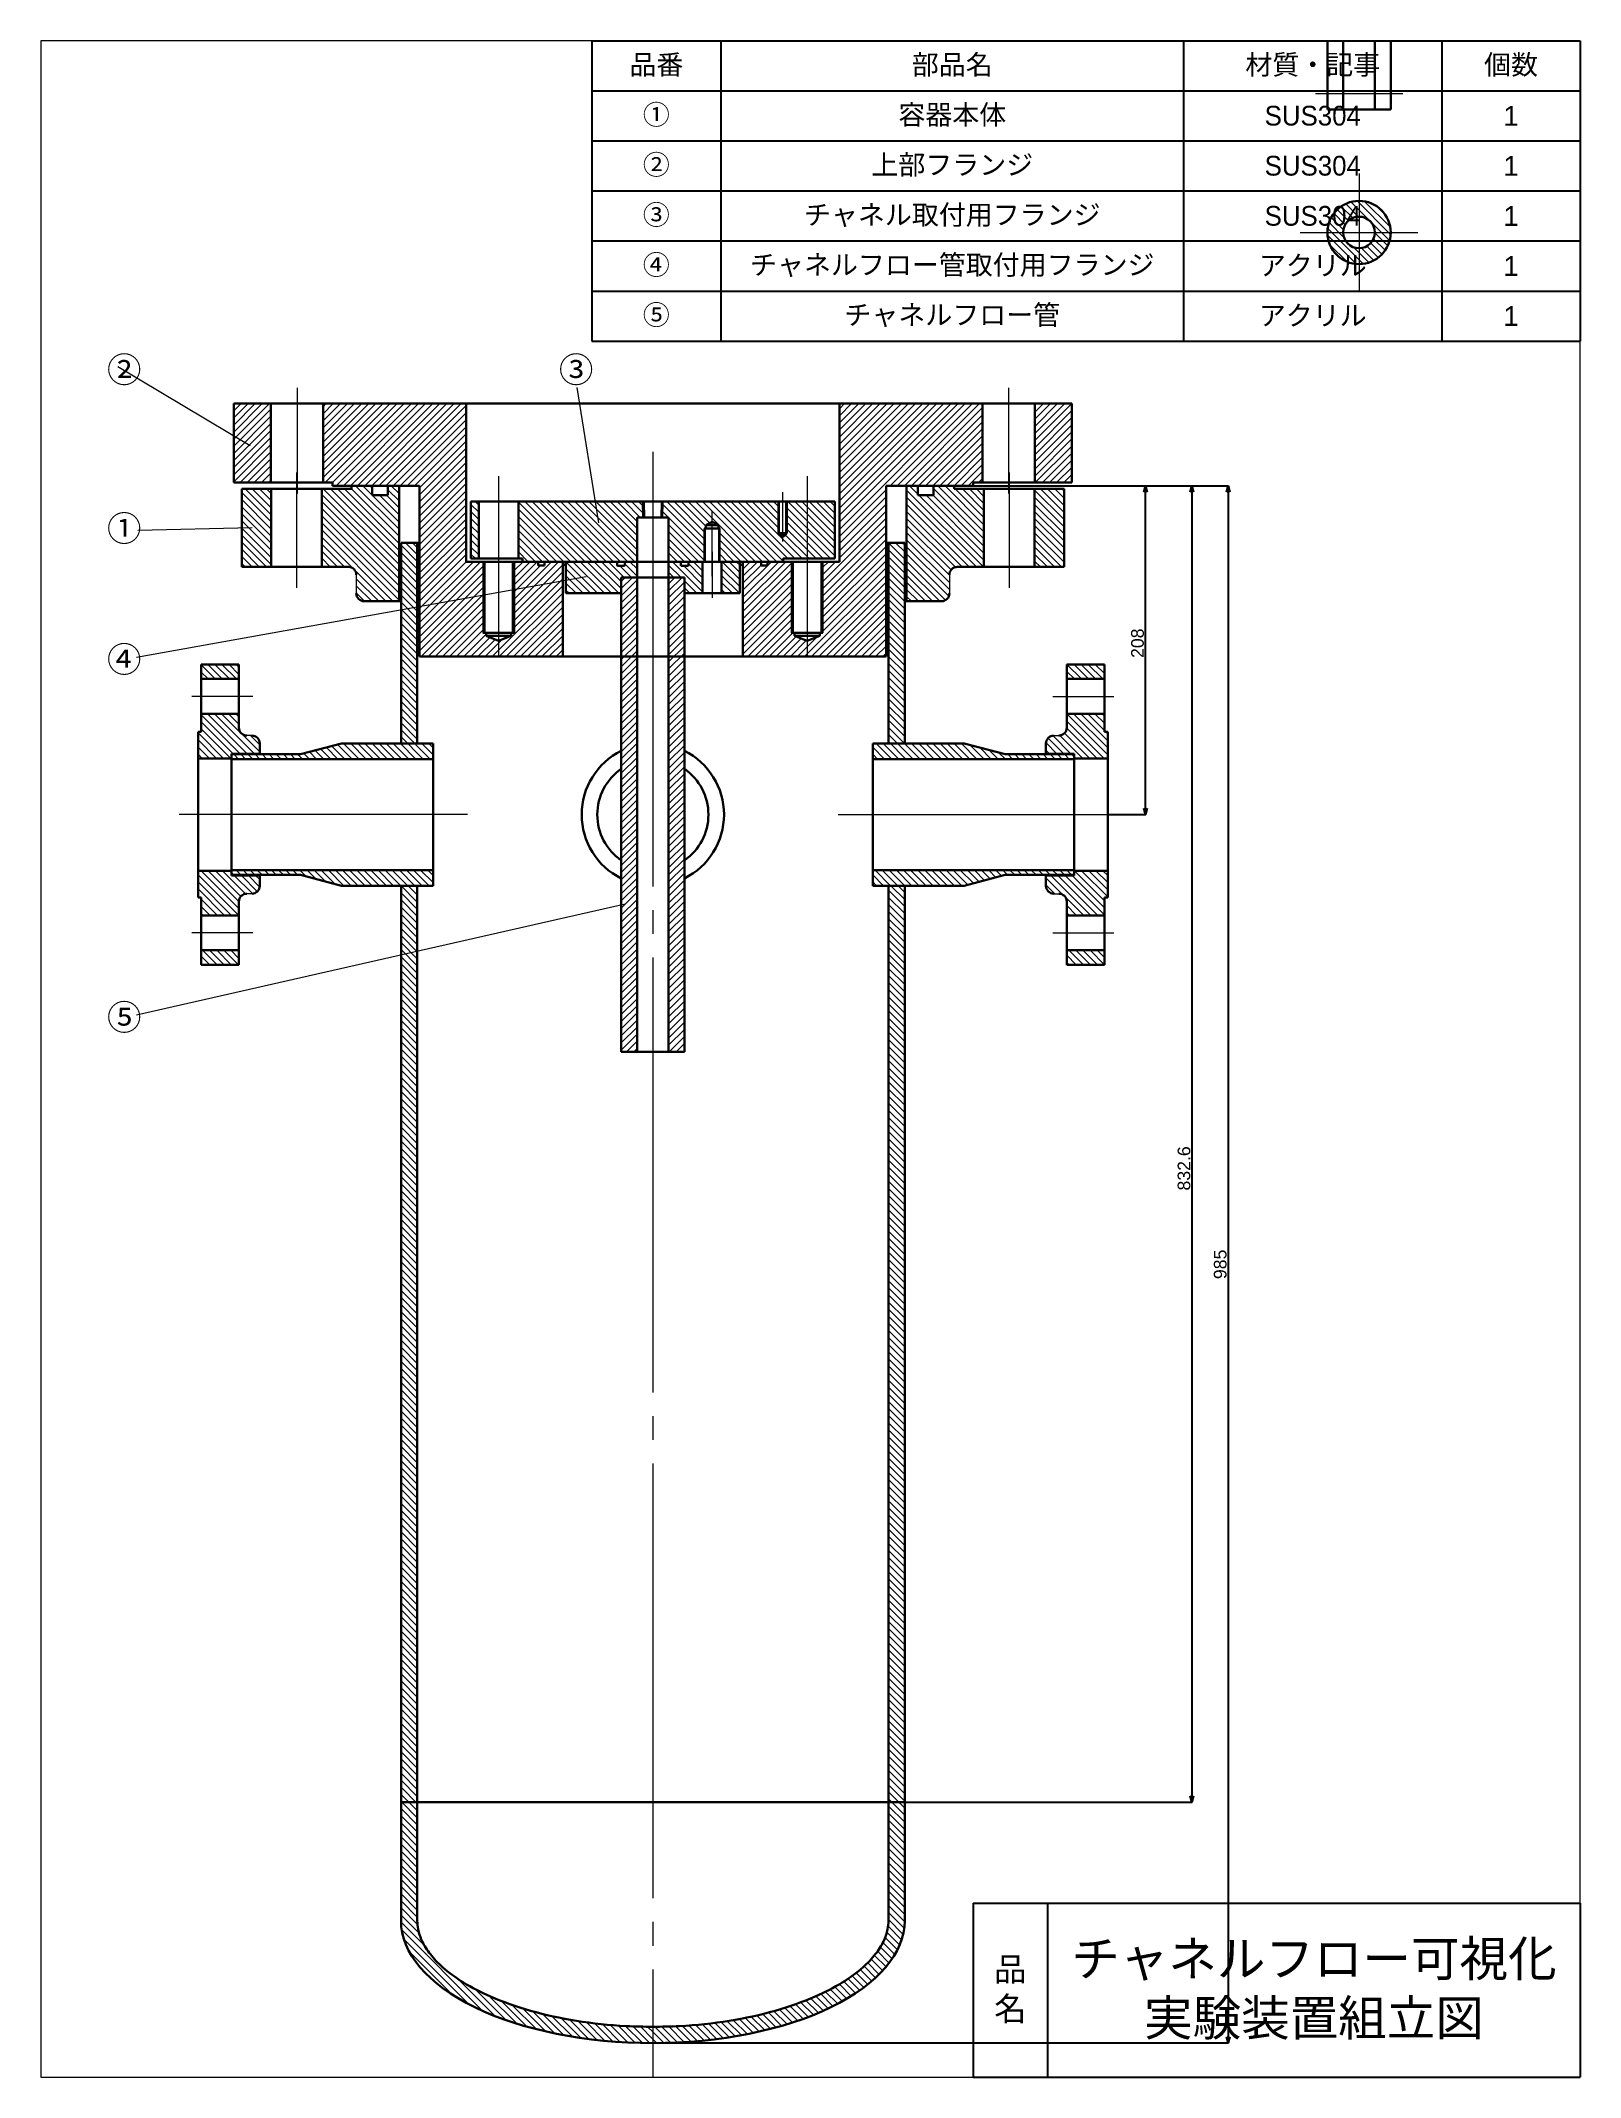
# Paper-space layout '배치1' of a CAD drawing. Header units: millimetres. Extents: x 0 to 195, y 3 to 261.
# The model-space entities are those that its viewports show. They can reach past a viewport. Long polylines and large blocks are cut down to what shows.
import ezdxf

# ---------------------------------------------------------------- set-up
doc = ezdxf.new("R2010")
doc.units = ezdxf.units.MM
doc.linetypes.add('JIS_08_11', pattern=[12.8, 11, -0.6, 0.6, -0.6])
for name, color, linetype, lineweight in [('ACR Hatch', 7, 'Continuous', 13), ('ACR_BODY OUTER', 7, 'Continuous', 30), ('ACR_CENTER', 7, 'JIS_08_11', 13), ('CHAN BODY OUTER', 7, 'Continuous', 30), ('CHAN Center', 7, 'JIS_08_11', 13), ('CHAN Hatch', 7, 'Continuous', 13), ('JPI300-300 BODY OUTER', 7, 'Continuous', 30), ('JPI300-300 Center', 7, 'JIS_08_11', 13), ('JPI300-65 BODY OUTER', 7, 'Continuous', 30), ('JPI300-65 Center', 7, 'JIS_08_11', 13), ('MainC BODY OUTER', 7, 'Continuous', 30), ('MainC Center', 7, 'JIS_08_11', 13), ('MainC Dim', 7, 'Continuous', 13), ('MainC Hatch', 7, 'Continuous', 13), ('micel', 7, 'Continuous', 60), ('SUS Hatch', 7, 'Continuous', 13), ('SUS_BODY inner', 7, 'Continuous', 13), ('SUS_BODY OUTER', 7, 'Continuous', 30), ('SUS_CENTER', 7, 'JIS_08_11', 13), ('SUS_Dim', 7, 'Continuous', 13), ('UPFlange BODY inner', 7, 'Continuous', 13), ('UPFlange BODY OUTER', 7, 'Continuous', 30), ('UPFlange Center', 7, 'JIS_08_11', 13), ('UPFlange Hatch', 7, 'Continuous', 13)]:
    doc.layers.add(name, color=color, linetype=linetype, lineweight=lineweight)
doc.styles.add('JIS Mechanical', font='arial.ttf', dxfattribs={"height": 8})
doc.styles.get("Standard").update_dxf_attribs({"font": 'arial.ttf'})
doc.dimstyles.new('JIS Mechanical', dxfattribs={"dimtxt": 8, "dimasz": 4, "dimexe": 0.18, "dimexo": 0, "dimgap": 1, "dimtad": 1, "dimdec": 4, "dimdsep": 46, "dimtxsty": 'Standard', "dimblk": 'OPEN30', "dimcen": 0.09, "dimadec": 0, "dimazin": 2, "dimtfac": 1, "dimtdec": 4, "dimtmove": 0, "dimatfit": 3, "dimfxl": 1, "dimtolj": 1, "dimtzin": 0, "dimarcsym": 0})
pattern_1 = [(135, (520.1675, 36.8127), (-2.245064, -2.245064), [])]

# ---------------------------------------------------------------- blocks, each defined once
blk = doc.blocks.new('*T53')
at = {"layer": 'SUS_Dim', "color": 0, "linetype": 'ByBlock', "lineweight": -2, "transparency": 16777216}
for p, q in [((0, 0), (125.02, 0)), ((0, 0), (0, -38)), ((16.34, 0), (16.34, -38)), ((74.85, 0), (74.85, -38)), ((107.53, 0), (107.53, -38)), ((125.02, 0), (125.02, -38)), ((0, -6.33), (125.02, -6.33)), ((0, -12.67), (125.02, -12.67)), ((0, -19), (125.02, -19)), ((0, -25.33), (125.02, -25.33)), ((0, -31.67), (125.02, -31.67)), ((0, -38), (125.02, -38))]:
    blk.add_line(p, q, dxfattribs=at)
at = {"layer": 'SUS_Dim', "color": 0, "transparency": 16777216, "char_height": 2.5, "attachment_point": 5}
for s, insert, width in [('{\\fMS PGothic|b0|i0|c128|p50;品番}', (8.17, -3.17), 13.3401), ('{\\fMS PGothic|b0|i0|c128|p50;部品名}', (45.6, -3.17), 55.5121), ('{\\fMS PGothic|b0|i0|c128|p50;材質・記事}', (91.19, -3.17), 29.6759), ('{\\fMS PGothic|b0|i0|c128|p50;個数}', (116.27, -3.17), 14.493), ('{\\fGulim|b0|i0|c129|p50;①}', (8.17, -9.5), 13.3401), ('{\\fMS PGothic|b0|i0|c128|p50;容器本体}', (45.6, -9.5), 55.5121), ('{\\fMS PGothic|b0|i0|c128|p50;SUS304}', (91.19, -9.5), 29.6759), ('1', (116.27, -9.5), 14.493), ('{\\fGulim|b0|i0|c129|p50;②}', (8.17, -15.83), 13.3401), ('{\\fMS PGothic|b0|i0|c128|p34;上部フランジ}', (45.6, -15.83), 55.5121), ('{\\fMS PGothic|b0|i0|c128|p50;SUS304}', (91.19, -15.83), 29.6759), ('1', (116.27, -15.83), 14.493), ('{\\fGulim|b0|i0|c129|p50;③}', (8.17, -22.17), 13.3401), ('{\\fMS PGothic|b0|i0|c128|p34;チャネル取付用フランジ}', (45.6, -22.17), 55.5121), ('{\\fMS PGothic|b0|i0|c128|p50;SUS304}', (91.19, -22.17), 29.6759), ('1', (116.27, -22.17), 14.493), ('{\\fGulim|b0|i0|c129|p50;④}', (8.17, -28.5), 13.3401), ('{\\fMS PGothic|b0|i0|c128|p34;チャネルフロー管取付用フランジ}', (45.6, -28.5), 55.5121), ('{\\fMS PGothic|b0|i0|c128|p34;アクリル}', (91.19, -28.5), 29.6759), ('1', (116.27, -28.5), 14.493), ('{\\fGulim|b0|i0|c129|p50;⑤}', (8.17, -34.83), 13.3401), ('{\\fMS PGothic|b0|i0|c128|p34;チャネルフロー管}', (45.6, -34.83), 55.5121), ('{\\fMS PGothic|b0|i0|c128|p34;アクリル}', (91.19, -34.83), 29.6759), ('1', (116.27, -34.83), 14.493)]:
    blk.add_mtext(s, dxfattribs=dict(at, insert=insert, width=width))
blk = doc.blocks.new('*T57')
at = {"layer": 'SUS_Dim', "color": 0, "linetype": 'ByBlock', "lineweight": -2, "transparency": 16777216}
for p, q in [((0, 0), (76.8, 0)), ((0, 0), (0, -22.01)), ((9.42, 0), (9.42, -22.01)), ((76.8, 0), (76.8, -22.01)), ((0, -22.01), (76.8, -22.01))]:
    blk.add_line(p, q, dxfattribs=at)
at = {"layer": 'SUS_Dim', "color": 0, "transparency": 16777216, "attachment_point": 5}
for s, insert, char_height, width in [('{\\fMS PGothic|b0|i0|c128|p50;チャネルフロー可視化実験装置組立図}', (43.11, -11), 4.5, 64.3759), ('{\\fMS PGothic|b0|i0|c128|p50;品名}', (4.71, -11), 3, 6.4197)]:
    blk.add_mtext(s, dxfattribs=dict(at, insert=insert, char_height=char_height, width=width))
blk = doc.blocks.new('_Open30')
at = {"color": 0, "linetype": 'ByBlock', "lineweight": -2}
for p, q in [((-1, 0.27), (0, 0)), ((0, 0), (-1, -0.27)), ((0, 0), (-1, 0))]:
    blk.add_line(p, q, dxfattribs=at)
blk = doc.blocks.new('*D132')
at = {"layer": 'Defpoints', "color": 0, "transparency": 16777216}
for p in [(558.3, 897.8), (679.4, 897.8), (655.4, 689.8)]:
    blk.add_point(p, dxfattribs=at)
at = {"layer": 'MainC Dim', "color": 0, "lineweight": -2, "transparency": 16777216}
for p, q in [((558.3, 897.8), (679.6, 897.8)), ((679.4, 693.8), (679.4, 893.8)), ((655.4, 689.8), (679.6, 689.8))]:
    blk.add_line(p, q, dxfattribs=at)
at = {"layer": 'MainC Dim', "color": 0, "lineweight": -2, "transparency": 16777216, "xscale": 4, "yscale": 4, "zscale": 4}
for p, rotation in [((679.4, 897.8), 90), ((679.4, 689.8), 270)]:
    blk.add_blockref('_Open30', p, dxfattribs=dict(at, rotation=rotation))
at = {"layer": 'MainC Dim', "color": 0, "transparency": 16777216, "insert": (674.3, 798.2), "char_height": 8, "attachment_point": 5, "rotation": 90}
blk.add_mtext('\\A1;208', dxfattribs=at)
blk = doc.blocks.new('*D138')
at = {"layer": 'Defpoints', "color": 0, "transparency": 16777216}
for p in [(570.3, 897.8), (527, 65.2), (708.7, 65.2)]:
    blk.add_point(p, dxfattribs=at)
at = {"layer": 'MainC Dim', "color": 0, "lineweight": -2, "transparency": 16777216}
for p, q in [((570.3, 897.8), (708.9, 897.8)), ((708.7, 893.8), (708.7, 69.2)), ((527, 65.2), (708.9, 65.2))]:
    blk.add_line(p, q, dxfattribs=at)
at = {"layer": 'MainC Dim', "color": 0, "lineweight": -2, "transparency": 16777216, "xscale": 4, "yscale": 4, "zscale": 4}
for p, rotation in [((708.7, 897.8), 90), ((708.7, 65.2), 270)]:
    blk.add_blockref('_Open30', p, dxfattribs=dict(at, rotation=rotation))
at = {"layer": 'MainC Dim', "color": 0, "transparency": 16777216, "insert": (703.7, 466), "char_height": 8, "attachment_point": 5, "rotation": 90}
blk.add_mtext('\\A1;832.6', dxfattribs=at)
blk = doc.blocks.new('*D139')
at = {"layer": 'Defpoints', "color": 0, "transparency": 16777216}
for p in [(570.3, 897.8), (367.8, -87.2), (731.6, -87.2)]:
    blk.add_point(p, dxfattribs=at)
at = {"layer": 'MainC Dim', "color": 0, "lineweight": -2, "transparency": 16777216}
for p, q in [((570.3, 897.8), (731.8, 897.8)), ((731.6, 893.8), (731.6, -83.2)), ((367.8, -87.2), (731.8, -87.2))]:
    blk.add_line(p, q, dxfattribs=at)
at = {"layer": 'MainC Dim', "color": 0, "lineweight": -2, "transparency": 16777216, "xscale": 4, "yscale": 4, "zscale": 4}
for p, rotation in [((731.6, 897.8), 90), ((731.6, -87.2), 270)]:
    blk.add_blockref('_Open30', p, dxfattribs=dict(at, rotation=rotation))
at = {"layer": 'MainC Dim', "color": 0, "transparency": 16777216, "insert": (726.6, 405.3), "char_height": 8, "attachment_point": 5, "rotation": 90}
blk.add_mtext('\\A1;985', dxfattribs=at)

msp = doc.modelspace()

# ---------------------------------------------------------------- hatches: boundary and pattern name
at = {"layer": 'ACR Hatch'}
h = msp.add_hatch(dxfattribs=at)
h.set_pattern_fill('ANSI31', color=256, angle=-90)
h.set_pattern_definition([(315, (629.5388, 1103.2457), (2.245064, 2.245064), [])])
h.paths.add_polyline_path([(422.79242, 829.76842), (422.79242, 849.76842), (411.29242, 849.76842), (411.29242, 829.76842)])
h.paths.add_polyline_path([(399.29242, 829.76842), (399.29242, 849.76842), (396.81601, 849.76842, -0.4583330435), (387.99387, 839.53087, -0.0056463557), (387.79242, 839.53314), (387.79242, 829.76842)])
h.paths.add_polyline_path([(396.81601, 849.76842), (390.43342, 849.76842), (390.29242, 849.62742), (390.29242, 847.56842, -0.4142135624), (389.79242, 847.06842), (386.09242, 847.06842, -0.4142135624), (385.59242, 847.56842), (385.59242, 849.62742), (385.45142, 849.76842), (379.17173, 849.76842, 0.3900927071), (385.949, 839.76842), (387.79242, 839.76842), (387.79242, 839.53314, 0.0056463557), (387.99387, 839.53087, 0.4583330435)])
h.paths.add_polyline_path([(385.949, 839.76842, -0.3900927071), (379.17173, 849.76842), (377.79242, 849.76842), (377.79242, 839.76842)])
h.paths.add_polyline_path([(347.79242, 829.76842), (347.79242, 839.76842), (357.79242, 839.76842), (357.79242, 849.76842), (350.13342, 849.76842), (349.99242, 849.62742), (349.99242, 847.56842, -0.4142135624), (349.49242, 847.06842), (345.79242, 847.06842, -0.4142135624), (345.29242, 847.56842), (345.29242, 849.62742), (345.15142, 849.76842), (312.79242, 849.76842), (312.79242, 829.76842)])
at = {"layer": 'CHAN Hatch'}
h = msp.add_hatch(dxfattribs=at)
h.set_pattern_fill('ANSI31', color=256)
h.paths.add_polyline_path([(357.79242, 839.76842), (347.79242, 839.76842), (347.79242, 789.76842), (357.79242, 789.76842)])
h.paths.add_polyline_path([(387.79242, 839.76842), (377.79242, 839.76842), (377.79242, 789.76842), (387.79242, 789.76842)])
h.paths.add_polyline_path([(387.79242, 789.76842), (377.79242, 789.76842), (377.79242, 539.76842), (387.79242, 539.76842)])
h.paths.add_polyline_path([(357.79242, 789.76842), (347.79242, 789.76842), (347.79242, 539.76842), (357.79242, 539.76842)])
at = {"layer": 'MainC Hatch'}
h = msp.add_hatch(dxfattribs=at)
h.set_pattern_fill('ANSI31', color=256, angle=90)
h.paths.add_polyline_path([(158.39242, 846.46842), (175.29242, 846.46842, -0.4142135624), (180.29242, 841.46842), (180.29242, 829.76842, 0.4142135624), (185.29242, 824.76842), (207.29242, 824.76842), (207.29242, 897.76842), (200.29242, 897.76842), (200.29242, 891.76842), (190.29242, 891.76842), (190.29242, 897.76842), (177.29242, 897.76842), (177.29242, 895.76842), (158.39242, 895.76842)])
h.paths.add_polyline_path([(107.79242, 846.46842), (126.39242, 846.46842), (126.39242, 895.76842), (107.79242, 895.76842)])
h = msp.add_hatch(dxfattribs=at)
h.set_pattern_fill('ANSI31', color=256, angle=90)
h.paths.add_polyline_path([(577.19242, 895.76842), (558.29242, 895.76842), (558.29242, 897.76842), (545.29242, 897.76842), (545.29242, 891.76842), (535.29242, 891.76842), (535.29242, 897.76842), (528.29242, 897.76842), (528.29242, 824.76842), (550.29242, 824.76842, 0.4142135624), (555.29242, 829.76842), (555.29242, 841.46842, -0.4142135624), (560.29242, 846.46842), (577.19242, 846.46842)])
h.paths.add_polyline_path([(627.79242, 895.76842), (609.19242, 895.76842), (609.19242, 846.46842), (627.79242, 846.46842)])
h = msp.add_hatch(dxfattribs=at)
h.set_pattern_fill('ANSI31', color=256, angle=90)
h.paths.add_polyline_path([(208.54242, 861.76842), (218.84242, 861.76842), (218.84242, 734.76842), (208.54242, 734.76842)])
h.paths.add_polyline_path([(171.01588, 734.76842), (228.78163, 734.76842), (228.78163, 724.91842), (101.28163, 724.91842), (101.28163, 727.91842), (145.01588, 727.91842)])
h.paths.add_polyline_path([(145.01588, 651.61842), (101.28163, 651.61842), (101.28163, 654.21842), (101.28163, 654.61842), (228.78163, 654.61842), (228.78163, 644.76842), (171.01588, 644.76842)])
h.paths.add_polyline_path([(80.18163, 742.16842), (82.18163, 742.16842), (82.18163, 753.56842), (106.08163, 753.56842), (106.08163, 744.76842, 0.4142135624), (111.08163, 739.76842), (114.18163, 739.76842, -0.4142135624), (119.18163, 734.76842), (119.18163, 728.31842), (101.28163, 728.31842), (101.28163, 725.31842), (80.18163, 725.31842)])
h.paths.add_polyline_path([(82.18163, 784.76842), (106.08163, 784.76842), (106.08163, 775.56842), (82.18163, 775.56842)])
h.paths.add_polyline_path([(80.18163, 654.21842), (101.28163, 654.21842), (101.28163, 651.61842), (101.28163, 651.21842), (119.18163, 651.21842), (119.18163, 644.76842, -0.4142135624), (114.18163, 639.76842), (111.08163, 639.76842, 0.4142135624), (106.08163, 634.76842), (106.08163, 625.96842), (82.18163, 625.96842), (82.18163, 637.36842), (80.18163, 637.36842)])
h.paths.add_polyline_path([(82.18163, 603.96842), (106.08163, 603.96842), (106.08163, 594.76842), (82.18163, 594.76842)])
h = msp.add_hatch(dxfattribs=at)
h.set_pattern_fill('ANSI31', color=256, angle=90)
h.paths.add_polyline_path([(527.04242, 861.76842), (516.74242, 861.76842), (516.74242, 734.76842), (527.04242, 734.76842)])
h.paths.add_polyline_path([(564.56897, 734.76842), (506.80322, 734.76842), (506.80322, 724.91842), (634.30322, 724.91842), (634.30322, 727.91842), (590.56897, 727.91842)])
h.paths.add_polyline_path([(590.56897, 651.61842), (634.30322, 651.61842), (634.30322, 654.21842), (634.30322, 654.61842), (506.80322, 654.61842), (506.80322, 644.76842), (564.56897, 644.76842)])
h.paths.add_polyline_path([(655.40322, 742.16842), (653.40322, 742.16842), (653.40322, 753.56842), (629.50322, 753.56842), (629.50322, 744.76842, -0.4142135624), (624.50322, 739.76842), (621.40322, 739.76842, 0.4142135624), (616.40322, 734.76842), (616.40322, 728.31842), (634.30322, 728.31842), (634.30322, 725.31842), (655.40322, 725.31842)])
h.paths.add_polyline_path([(653.40322, 784.76842), (629.50322, 784.76842), (629.50322, 775.56842), (653.40322, 775.56842)])
h.paths.add_polyline_path([(655.40322, 654.21842), (634.30322, 654.21842), (634.30322, 651.61842), (634.30322, 651.21842), (616.40322, 651.21842), (616.40322, 644.76842, 0.4142135624), (621.40322, 639.76842), (624.50322, 639.76842, -0.4142135624), (629.50322, 634.76842), (629.50322, 625.96842), (653.40322, 625.96842), (653.40322, 637.36842), (655.40322, 637.36842)])
h.paths.add_polyline_path([(653.40322, 603.96842), (629.50322, 603.96842), (629.50322, 594.76842), (653.40322, 594.76842)])
h = msp.add_hatch(dxfattribs=at)
h.set_pattern_fill('ANSI31', color=256, angle=90)
h.set_pattern_definition(pattern_1)
edge = h.paths.add_edge_path()
edge.add_line((208.54242, 65.16842), (218.84242, 65.16842))
edge.add_line((218.84242, 65.16842), (218.84242, -9.83158))
edge.add_spline(control_points=[(218.84242, -9.83158), (218.84242, -11.64023), (219.02077, -13.4494), (219.89251, -17.82478), (220.76142, -20.41368), (223.31735, -25.69917), (225.00692, -28.39382), (229.26804, -33.81117), (231.83937, -36.53187), (238.60962, -42.56291), (243.05497, -45.84828), (253.19231, -52.09997), (258.88293, -55.0663), (272.8295, -61.19811), (281.37307, -64.23807), (299.68221, -69.41388), (309.44702, -71.55019), (329.73344, -74.79853), (340.25446, -75.91071), (356.51168, -76.78103), (362.15204, -76.93158), (367.79242, -76.93158)], knot_values=[4.7123889804, 4.7123889804, 4.7123889804, 4.7123889804, 4.8089224799, 4.8089224799, 4.9432308906, 4.9432308906, 5.0775393013, 5.0775393013, 5.211847712, 5.211847712, 5.3798392135, 5.3798392135, 5.5478307151, 5.5478307151, 5.75638099, 5.75638099, 5.9649312649, 5.9649312649, 6.1734815398, 6.1734815398, 6.2831853072, 6.2831853072, 6.2831853072, 6.2831853072], degree=3, periodic=0)
edge.add_line((367.79242, -76.93158), (367.79242, -87.23158))
edge.add_ellipse((367.79242, -9.83158), major_axis=(-159.25, 0), ratio=0.4860282575, start_angle=0, end_angle=90, ccw=False)
edge.add_line((208.54242, -9.83158), (208.54242, 65.16842))
h.paths.add_polyline_path([(218.84242, 65.16842), (208.54242, 65.16842), (208.54242, 644.76842), (218.84242, 644.76842)])
h = msp.add_hatch(dxfattribs=at)
h.set_pattern_fill('ANSI31', color=256, angle=90)
h.set_pattern_definition(pattern_1)
edge = h.paths.add_edge_path()
edge.add_line((527.04242, 65.16842), (516.74242, 65.16842))
edge.add_line((516.74242, 65.16842), (516.74242, -9.83158))
edge.add_spline(control_points=[(516.74242, -9.83158), (516.74242, -11.64023), (516.56408, -13.4494), (515.69234, -17.82478), (514.82343, -20.41368), (512.2675, -25.69917), (510.57793, -28.39382), (506.31681, -33.81117), (503.74548, -36.53187), (496.97523, -42.56291), (492.52988, -45.84828), (482.39254, -52.09997), (476.70192, -55.0663), (462.75535, -61.19811), (454.21178, -64.23807), (435.90263, -69.41388), (426.13783, -71.55019), (405.85141, -74.79853), (395.33039, -75.91071), (379.07317, -76.78103), (373.4328, -76.93158), (367.79242, -76.93158)], knot_values=[4.7123889804, 4.7123889804, 4.7123889804, 4.7123889804, 4.8089224799, 4.8089224799, 4.9432308906, 4.9432308906, 5.0775393013, 5.0775393013, 5.211847712, 5.211847712, 5.3798392135, 5.3798392135, 5.5478307151, 5.5478307151, 5.75638099, 5.75638099, 5.9649312649, 5.9649312649, 6.1734815398, 6.1734815398, 6.2831853072, 6.2831853072, 6.2831853072, 6.2831853072], degree=3, periodic=0)
edge.add_line((367.79242, -76.93158), (367.79242, -87.23158))
edge.add_ellipse((367.79242, -9.83158), major_axis=(159.25, 0), ratio=0.4860282575, start_angle=270, end_angle=360)
edge.add_line((527.04242, -9.83158), (527.04242, 65.16842))
h.paths.add_polyline_path([(516.74242, 65.16842), (527.04242, 65.16842), (527.04242, 644.76842), (516.74242, 644.76842)])
at = {"layer": 'SUS Hatch'}
h = msp.add_hatch(dxfattribs=at)
h.set_pattern_fill('ANSI31', color=256, angle=-90)
h.set_pattern_definition([(315, (1439.6354, 1497.6187), (2.245064, 2.245064), [])])
h.paths.add_polyline_path([(834.37337, 1057.99509, 0.4142135624), (814.37337, 1077.99509), (814.37337, 1067.99509, -0.4142135624), (824.37337, 1057.99509)])
h.paths.add_polyline_path([(834.37337, 1057.99509), (824.37337, 1057.99509, -0.4142135624), (814.37337, 1047.99509), (814.37337, 1037.99509, 0.4142135624)])
h.paths.add_polyline_path([(814.37337, 1037.99509), (814.37337, 1047.99509, -0.4142135624), (804.37337, 1057.99509), (794.37337, 1057.99509, 0.4142135624)])
h.paths.add_polyline_path([(804.37337, 1057.99509, -0.4142135624), (814.37337, 1067.99509), (814.37337, 1077.99509, 0.4142135624), (794.37337, 1057.99509)])
h = msp.add_hatch(dxfattribs=at)
h.set_pattern_fill('ANSI31', color=256, angle=-90)
h.set_pattern_definition([(315, (317.7924, 1135.2958), (2.245064, 2.245064), [])])
h.paths.add_polyline_path([(482.79242, 851.76842), (482.79242, 887.76842), (465.29242, 887.76842), (465.29242, 851.76842)])
h.paths.add_polyline_path([(422.79242, 849.76842), (422.79242, 847.76842), (424.79242, 847.76842), (424.79242, 849.76842), (450.29242, 849.76842), (450.29242, 851.76842), (465.29242, 851.76842), (465.29242, 887.76842), (452.81681, 887.76842), (452.81681, 867.76842), (452.06681, 867.76842), (452.06681, 866.76842), (449.81681, 865.46938), (447.56681, 866.76842), (447.56681, 867.76842), (446.81681, 867.76842), (446.81681, 887.76842), (374.37092, 887.76842), (374.05842, 877.76842), (377.79242, 877.76842), (377.79242, 849.76842), (400.29242, 849.76842), (400.29242, 870.76842), (401.29242, 870.76842), (401.29242, 872.76842), (405.29242, 875.07782), (409.29242, 872.76842), (409.29242, 870.76842), (410.29242, 870.76842), (410.29242, 849.76842)])
h.paths.add_polyline_path([(357.79242, 849.76842), (357.79242, 877.76842), (361.52642, 877.76842), (361.21392, 887.76842), (282.79242, 887.76842), (282.79242, 851.76842), (285.29242, 851.76842), (285.29242, 849.76842), (310.79242, 849.76842), (310.79242, 847.76842), (312.79242, 847.76842), (312.79242, 849.76842)])
h.paths.add_polyline_path([(257.79242, 851.76842), (257.79242, 887.76842), (252.79242, 887.76842), (252.79242, 851.76842)])
at = {"layer": 'UPFlange Hatch'}
h = msp.add_hatch(dxfattribs=at)
h.set_pattern_fill('ANSI31', color=256)
h.set_pattern_definition([(45, (111.07, 895.0996), (-2.245064, 2.245064), [])])
h.paths.add_polyline_path([(632.79242, 949.76842), (609.29242, 949.76842), (609.29242, 899.76842), (632.79242, 899.76842)])
h.paths.add_polyline_path([(576.29242, 949.76842), (485.79242, 949.76842), (485.79242, 849.76842), (475.29242, 849.76842), (475.29242, 804.76842), (473.29242, 804.76842), (473.29242, 802.76842), (465.29242, 799.68921), (465.29242, 789.76842), (515.29242, 789.76842), (515.29242, 897.76842), (570.29242, 897.76842), (570.29242, 899.76842), (576.29242, 899.76842)])
h.paths.add_polyline_path([(455.29242, 849.76842), (440.29242, 849.76842), (440.29242, 847.36842), (436.29242, 847.36842), (436.29242, 849.76842), (424.79242, 849.76842), (424.79242, 789.76842), (465.29242, 789.76842), (465.29242, 799.68921), (457.29242, 802.76842), (457.29242, 804.76842), (455.29242, 804.76842)])
h.paths.add_polyline_path([(310.79242, 849.76842), (299.29242, 849.76842), (299.29242, 847.36842), (295.29242, 847.36842), (295.29242, 849.76842), (280.29242, 849.76842), (280.29242, 804.76842), (278.29242, 804.76842), (278.29242, 802.76842), (270.29242, 799.68921), (270.29242, 789.76842), (310.79242, 789.76842)])
h.paths.add_polyline_path([(249.79242, 949.76842), (159.29242, 949.76842), (159.29242, 899.76842), (165.29242, 899.76842), (165.29242, 897.76842), (220.29242, 897.76842), (220.29242, 789.76842), (270.29242, 789.76842), (270.29242, 799.68921), (262.29242, 802.76842), (262.29242, 804.76842), (260.29242, 804.76842), (260.29242, 849.76842), (249.79242, 849.76842)])
h.paths.add_polyline_path([(126.29242, 949.76842), (102.79242, 949.76842), (102.79242, 899.76842), (126.29242, 899.76842)])

# ---------------------------------------------------------------- linework, layer by layer
at = {"layer": 'ACR_BODY OUTER'}
for p, q in [((312.79242, 849.76842), (312.79242, 829.76842)), ((312.79242, 849.76842), (422.79242, 849.76842)), ((345.15142, 849.76842), (345.29242, 849.62742)), ((345.29242, 849.62742), (345.29242, 847.56842)), ((345.29242, 849.62742), (349.99242, 849.62742)), ((349.49242, 847.06842), (345.79242, 847.06842)), ((347.79242, 839.76842), (347.79242, 829.76842)), ((387.79242, 839.76842), (347.79242, 839.76842)), ((350.13342, 849.76842), (349.99242, 849.62742)), ((349.99242, 849.62742), (349.99242, 847.56842)), ((357.79242, 849.76842), (357.79242, 839.76842)), ((377.79242, 849.76842), (377.79242, 839.76842)), ((385.45142, 849.76842), (385.59242, 849.62742)), ((385.59242, 849.62742), (385.59242, 847.56842)), ((390.29242, 849.62742), (385.59242, 849.62742)), ((386.09242, 847.06842), (389.79242, 847.06842)), ((387.79242, 839.76842), (387.79242, 829.76842)), ((390.43342, 849.76842), (390.29242, 849.62742)), ((390.29242, 849.62742), (390.29242, 847.56842)), ((399.29242, 849.76842), (399.29242, 829.76842)), ((411.29242, 849.76842), (411.29242, 829.76842)), ((422.79242, 849.76842), (422.79242, 829.76842)), ((347.79242, 829.76842), (312.79242, 829.76842)), ((422.79242, 829.76842), (387.79242, 829.76842)), ((387.79242, 539.76842), (347.79242, 539.76842))]:
    msp.add_line(p, q, dxfattribs=at)
for centre, start, end in [((345.79242, 847.56842), 180, 270), ((349.49242, 847.56842), 270, 0), ((386.09242, 847.56842), 180, 270), ((389.79242, 847.56842), 270, 0)]:
    msp.add_arc(centre, 0.5, start, end, dxfattribs=at)
at = {"layer": 'ACR_CENTER'}
msp.add_line((405.29242, 856.07409), (405.29242, 826.92554), dxfattribs=at)
at = {"layer": 'CHAN BODY OUTER'}
for p, q in [((794.37337, 1307.68487), (794.37337, 1135.79374)), ((804.37337, 1308.69294), (804.37337, 1135.79374)), ((824.37337, 1305.94636), (824.37337, 1135.79374)), ((834.37337, 1304.92005), (834.37337, 1135.79374)), ((794.37337, 1135.79374), (814.37337, 1135.79374)), ((834.37337, 1135.79374), (814.37337, 1135.79374)), ((347.79242, 839.76842), (347.79242, 539.76842)), ((347.79242, 839.76842), (367.79242, 839.76842)), ((357.79242, 839.76842), (357.79242, 539.76842)), ((387.79242, 839.76842), (367.79242, 839.76842)), ((377.79242, 839.76842), (377.79242, 539.76842)), ((387.79242, 839.76842), (387.79242, 539.76842))]:
    msp.add_line(p, q, dxfattribs=at)
for radius in [20, 10]:
    msp.add_circle((814.37337, 1057.99509), radius, dxfattribs=at)
at = {"layer": 'CHAN Center'}
for p, q in [((842.01464, 1145.79374), (786.7321, 1145.79374)), ((814.37337, 1095.22304), (814.37337, 1020.76713)), ((777.14541, 1057.99509), (851.60133, 1057.99509))]:
    msp.add_line(p, q, dxfattribs=at)
at = {"layer": 'JPI300-300 BODY OUTER'}
for p, q in [((177.29242, 895.76842), (107.79242, 895.76842)), ((107.79242, 895.76842), (107.79242, 846.46842)), ((126.39242, 895.76842), (126.39242, 846.46842)), ((158.39242, 895.76842), (158.39242, 846.46842)), ((220.29242, 897.76842), (177.29242, 897.76842)), ((177.29242, 897.76842), (177.29242, 895.76842)), ((190.29242, 891.76842), (190.29242, 897.76842)), ((200.29242, 891.76842), (190.29242, 891.76842)), ((200.29242, 891.76842), (200.29242, 897.76842)), ((207.29242, 897.76842), (207.29242, 824.76842)), ((515.29242, 897.76842), (558.29242, 897.76842)), ((528.29242, 897.76842), (528.29242, 824.76842)), ((535.29242, 891.76842), (535.29242, 897.76842)), ((535.29242, 891.76842), (545.29242, 891.76842)), ((545.29242, 891.76842), (545.29242, 897.76842)), ((558.29242, 897.76842), (558.29242, 895.76842)), ((558.29242, 895.76842), (627.79242, 895.76842)), ((577.19242, 895.76842), (577.19242, 846.46842)), ((609.19242, 895.76842), (609.19242, 846.46842)), ((627.79242, 895.76842), (627.79242, 846.46842)), ((107.79242, 846.46842), (175.29242, 846.46842)), ((627.79242, 846.46842), (560.29242, 846.46842)), ((208.54242, 824.76842), (185.29242, 824.76842)), ((527.04242, 824.76842), (550.29242, 824.76842))]:
    msp.add_line(p, q, dxfattribs=at)
for centre, start, end in [((175.29242, 841.46842), 0, 90), ((560.29242, 841.46842), 90, 180), ((185.29242, 829.76842), 180, 270), ((550.29242, 829.76842), 270, 0)]:
    msp.add_arc(centre, 5, start, end, dxfattribs=at)
at = {"layer": 'JPI300-300 Center'}
for p, q in [((142.39242, 906.10053), (142.39242, 833.2299)), ((593.19242, 906.10053), (593.19242, 833.2299)), ((180.29242, 841.46842), (180.29242, 829.76842)), ((555.29242, 841.46842), (555.29242, 829.76842))]:
    msp.add_line(p, q, dxfattribs=at)
at = {"layer": 'JPI300-65 BODY OUTER'}
for p, q in [((106.08163, 784.76842), (82.18163, 784.76842)), ((82.18163, 784.76842), (82.18163, 742.16842)), ((106.08163, 775.56842), (82.18163, 775.56842)), ((106.08163, 784.76842), (106.08163, 744.76842)), ((629.50322, 784.76842), (653.40322, 784.76842)), ((629.50322, 784.76842), (629.50322, 744.76842)), ((629.50322, 775.56842), (653.40322, 775.56842)), ((653.40322, 784.76842), (653.40322, 742.16842)), ((106.08163, 753.56842), (82.18163, 753.56842)), ((629.50322, 753.56842), (653.40322, 753.56842)), ((82.18163, 742.16842), (80.18163, 742.16842)), ((80.18163, 742.16842), (80.18163, 689.76842)), ((119.18163, 734.76842), (119.18163, 727.91842)), ((616.40322, 734.76842), (616.40322, 727.91842)), ((653.40322, 742.16842), (655.40322, 742.16842)), ((655.40322, 742.16842), (655.40322, 689.76842)), ((101.28163, 725.31842), (80.18163, 725.31842)), ((119.18163, 728.31842), (101.28163, 728.31842)), ((101.28163, 725.31842), (101.28163, 728.31842)), ((616.40322, 728.31842), (634.30322, 728.31842)), ((634.30322, 725.31842), (634.30322, 728.31842)), ((634.30322, 725.31842), (655.40322, 725.31842)), ((80.18163, 637.36842), (80.18163, 689.76842)), ((655.40322, 637.36842), (655.40322, 689.76842)), ((101.28163, 654.21842), (80.18163, 654.21842)), ((101.28163, 654.21842), (101.28163, 651.21842)), ((119.18163, 651.21842), (101.28163, 651.21842)), ((119.18163, 644.76842), (119.18163, 651.61842)), ((616.40322, 644.76842), (616.40322, 651.61842)), ((616.40322, 651.21842), (634.30322, 651.21842)), ((634.30322, 654.21842), (655.40322, 654.21842)), ((634.30322, 654.21842), (634.30322, 651.21842)), ((82.18163, 637.36842), (80.18163, 637.36842)), ((82.18163, 594.76842), (82.18163, 637.36842)), ((106.08163, 594.76842), (106.08163, 634.76842)), ((629.50322, 594.76842), (629.50322, 634.76842)), ((653.40322, 637.36842), (655.40322, 637.36842)), ((653.40322, 594.76842), (653.40322, 637.36842)), ((106.08163, 625.96842), (82.18163, 625.96842)), ((629.50322, 625.96842), (653.40322, 625.96842)), ((106.08163, 603.96842), (82.18163, 603.96842)), ((106.08163, 594.76842), (82.18163, 594.76842)), ((629.50322, 603.96842), (653.40322, 603.96842)), ((629.50322, 594.76842), (653.40322, 594.76842))]:
    msp.add_line(p, q, dxfattribs=at)
for centre, start, end in [((111.08163, 744.76842), 180, 270), ((114.18163, 734.76842), 0, 90), ((621.40322, 734.76842), 90, 180), ((624.50322, 744.76842), 270, 0), ((114.18163, 644.76842), 270, 0), ((621.40322, 644.76842), 180, 270), ((111.08163, 634.76842), 90, 180), ((624.50322, 634.76842), 0, 90)]:
    msp.add_arc(centre, 5, start, end, dxfattribs=at)
at = {"layer": 'JPI300-65 Center'}
for p, q in [((114.7731, 764.56842), (76.23763, 764.56842)), ((620.81175, 764.56842), (659.34722, 764.56842)), ((114.18163, 739.76842), (111.08163, 739.76842)), ((621.40322, 739.76842), (624.50322, 739.76842)), ((114.18163, 639.76842), (111.08163, 639.76842)), ((621.40322, 639.76842), (624.50322, 639.76842)), ((114.7731, 614.96842), (76.23763, 614.96842)), ((620.81175, 614.96842), (659.34722, 614.96842))]:
    msp.add_line(p, q, dxfattribs=at)
at = {"layer": 'MainC BODY OUTER'}
for p, q in [((208.54242, 861.76842), (208.54242, 734.76842)), ((220.29242, 861.76842), (208.54242, 861.76842)), ((218.84242, 861.76842), (218.84242, 734.76842)), ((515.29242, 861.76842), (527.04242, 861.76842)), ((516.74242, 861.76842), (516.74242, 734.76842)), ((527.04242, 861.76842), (527.04242, 734.76842)), ((171.01588, 734.76842), (145.01588, 727.91842)), ((228.78163, 734.76842), (171.01588, 734.76842)), ((228.78163, 689.76842), (228.78163, 734.76842)), ((506.80322, 689.76842), (506.80322, 734.76842)), ((506.80322, 734.76842), (564.56897, 734.76842)), ((564.56897, 734.76842), (590.56897, 727.91842)), ((145.01588, 727.91842), (101.28163, 727.91842)), ((101.28163, 727.91842), (101.28163, 689.76842)), ((228.78163, 724.91842), (101.28163, 724.91842)), ((506.80322, 724.91842), (634.30322, 724.91842)), ((590.56897, 727.91842), (634.30322, 727.91842)), ((634.30322, 727.91842), (634.30322, 689.76842)), ((101.28163, 651.61842), (101.28163, 689.76842)), ((228.78163, 689.76842), (228.78163, 644.76842)), ((506.80322, 689.76842), (506.80322, 644.76842)), ((634.30322, 651.61842), (634.30322, 689.76842)), ((228.78163, 654.61842), (101.28163, 654.61842)), ((145.01588, 651.61842), (101.28163, 651.61842)), ((171.01588, 644.76842), (145.01588, 651.61842)), ((228.78163, 644.76842), (171.01588, 644.76842)), ((208.54242, 644.76842), (208.54242, -9.83158)), ((208.54242, 644.76842), (218.84242, 644.76842)), ((218.84242, 644.76842), (218.84242, -9.83158)), ((506.80322, 654.61842), (634.30322, 654.61842)), ((506.80322, 644.76842), (564.56897, 644.76842)), ((516.74242, 644.76842), (516.74242, -9.83158)), ((527.04242, 644.76842), (516.74242, 644.76842)), ((527.04242, 644.76842), (527.04242, -9.83158)), ((564.56897, 644.76842), (590.56897, 651.61842)), ((590.56897, 651.61842), (634.30322, 651.61842)), ((367.79242, 65.16842), (208.54242, 65.16842)), ((367.79242, 65.16842), (527.04242, 65.16842))]:
    msp.add_line(p, q, dxfattribs=at)
for radius, start, end in [(45, 116.38779996, 243.61220004), (45, 296.38779996, 63.61220004), (35.15, 124.67982835, 235.32017165), (35.15, 304.67982835, 55.32017165)]:
    msp.add_arc((367.79242, 689.76842), radius, start, end, dxfattribs=at)
at = {"layer": 'MainC BODY OUTER', "extrusion": (0, 0, -1)}
msp.add_ellipse((367.79242, -9.83158), major_axis=(-159.25, 0), ratio=0.4860282575, start_param=4.7123889804, end_param=6.2831853072, dxfattribs=at)
at = {"layer": 'MainC BODY OUTER'}
msp.add_ellipse((367.79242, -9.83158), major_axis=(159.25, 0), ratio=0.4860282575, start_param=4.7123889804, end_param=6.2831853072, dxfattribs=at)
for points in [[(367.79242, -76.93158), (362.15204, -76.93158), (356.51168, -76.78103), (340.25446, -75.91071), (329.73344, -74.79853), (309.44702, -71.55019), (299.68221, -69.41388), (281.37307, -64.23807), (272.8295, -61.19811), (258.88293, -55.0663), (253.19231, -52.09997), (243.05497, -45.84828), (238.60962, -42.56291), (231.83937, -36.53187), (229.26804, -33.81117), (225.00692, -28.39382), (223.31735, -25.69917), (220.76142, -20.41368), (219.89251, -17.82478), (219.02077, -13.4494), (218.84242, -11.64023), (218.84242, -9.83158)], [(367.79242, -76.93158), (373.4328, -76.93158), (379.07317, -76.78103), (395.33039, -75.91071), (405.85141, -74.79853), (426.13783, -71.55019), (435.90263, -69.41388), (454.21178, -64.23807), (462.75535, -61.19811), (476.70192, -55.0663), (482.39254, -52.09997), (492.52988, -45.84828), (496.97523, -42.56291), (503.74548, -36.53187), (506.31681, -33.81117), (510.57793, -28.39382), (512.2675, -25.69917), (514.82343, -20.41368), (515.69234, -17.82478), (516.56408, -13.4494), (516.74242, -11.64023), (516.74242, -9.83158)]]:
    msp.add_open_spline(points, degree=3, knots=[4.7123889804, 4.7123889804, 4.7123889804, 4.7123889804, 4.8220927477, 4.8220927477, 5.0306430226, 5.0306430226, 5.2391932975, 5.2391932975, 5.4477435725, 5.4477435725, 5.615735074, 5.615735074, 5.7837265756, 5.7837265756, 5.9180349863, 5.9180349863, 6.052343397, 6.052343397, 6.1866518077, 6.1866518077, 6.2831853072, 6.2831853072, 6.2831853072, 6.2831853072], dxfattribs=at)
at = {"layer": 'MainC Center'}
for p, q in [((367.79242, 919.34188), (367.79242, -184.17456)), ((250.56178, 689.76842), (68.23885, 689.76842)), ((485.02307, 689.76842), (667.346, 689.76842))]:
    msp.add_line(p, q, dxfattribs=at)
at = {"layer": 'MainC Dim'}
for p, q in [((113.07033, 923.08503), (29.39629, 973.01022)), ((333.69143, 874.29178), (319.88484, 960.00543)), ((114.41279, 871.23131), (42.11923, 869.53793)), ((325.57959, 840.15398), (41.24076, 789.18058)), ((350.26224, 633.09321), (41.27355, 563.00274))]:
    msp.add_line(p, q, dxfattribs=at)
at = {"layer": 'SUS_BODY inner'}
for p, q in [((361.52642, 877.76842), (361.21392, 887.76842)), ((374.05842, 877.76842), (374.37092, 887.76842)), ((446.81681, 887.76842), (446.81681, 867.76842)), ((452.81681, 887.76842), (452.81681, 867.76842)), ((400.29242, 849.76842), (400.29242, 870.76842)), ((401.10437, 849.76842), (401.10437, 870.76842)), ((409.48047, 849.76842), (409.48047, 870.76842)), ((410.29242, 849.76842), (410.29242, 870.76842))]:
    msp.add_line(p, q, dxfattribs=at)
at = {"layer": 'SUS_BODY OUTER'}
for p, q in [((482.79242, 887.76842), (252.79242, 887.76842)), ((252.79242, 887.76842), (252.79242, 851.76842)), ((252.79242, 887.76842), (252.79242, 851.76842)), ((257.79242, 887.76842), (257.79242, 851.76842)), ((282.79242, 887.76842), (282.79242, 851.76842)), ((357.79242, 877.76842), (367.79242, 877.76842)), ((357.79242, 849.76842), (357.79242, 877.76842)), ((362.38242, 877.76842), (362.06992, 887.76842)), ((377.79242, 877.76842), (367.79242, 877.76842)), ((373.20242, 877.76842), (373.51492, 887.76842)), ((377.79242, 849.76842), (377.79242, 877.76842)), ((447.44181, 887.76842), (447.44181, 867.76842)), ((452.19181, 887.76842), (452.19181, 867.76842)), ((482.79242, 887.76842), (482.79242, 851.76842)), ((400.29242, 870.76842), (405.29242, 870.76842)), ((401.29242, 872.76842), (405.29242, 875.07782)), ((401.29242, 872.76842), (405.29242, 872.76842)), ((401.29242, 870.76842), (401.29242, 872.76842)), ((409.29242, 872.76842), (405.29242, 875.07782)), ((409.29242, 872.76842), (405.29242, 872.76842)), ((410.29242, 870.76842), (405.29242, 870.76842)), ((409.29242, 870.76842), (409.29242, 872.76842)), ((446.81681, 867.76842), (449.81681, 867.76842)), ((447.56681, 866.76842), (449.81681, 866.76842)), ((447.56681, 866.76842), (449.81681, 865.46938)), ((452.81681, 867.76842), (449.81681, 867.76842)), ((452.06681, 866.76842), (449.81681, 866.76842)), ((452.06681, 866.76842), (449.81681, 865.46938)), ((285.29242, 851.76842), (252.79242, 851.76842)), ((285.29242, 849.76842), (285.29242, 851.76842)), ((450.29242, 849.76842), (450.29242, 851.76842)), ((450.29242, 851.76842), (482.79242, 851.76842)), ((310.79242, 849.76842), (285.29242, 849.76842)), ((310.79242, 847.76842), (310.79242, 849.76842)), ((312.79242, 847.76842), (310.79242, 847.76842)), ((422.79242, 849.76842), (312.79242, 849.76842)), ((312.79242, 847.76842), (312.79242, 849.76842)), ((374.05842, 849.76842), (367.79242, 849.76842)), ((374.05842, 849.76842), (367.79242, 849.76842)), ((422.79242, 847.76842), (422.79242, 849.76842)), ((424.79242, 847.76842), (422.79242, 847.76842)), ((424.79242, 847.76842), (424.79242, 849.76842)), ((424.79242, 849.76842), (450.29242, 849.76842))]:
    msp.add_line(p, q, dxfattribs=at)
at = {"layer": 'SUS_CENTER'}
for p, q in [((270.29242, 903.95557), (270.29242, 833.12908)), ((465.29242, 903.95557), (465.29242, 833.12908)), ((449.81681, 893.73952), (449.81681, 862.45634)), ((405.29242, 840.54132), (405.29242, 881.97261)), ((447.56681, 867.76842), (447.56681, 866.76842)), ((452.06681, 867.76842), (452.06681, 866.76842))]:
    msp.add_line(p, q, dxfattribs=at)
at = {"layer": 'UPFlange BODY inner'}
for p, q in [((260.29242, 849.76842), (260.29242, 804.76842)), ((280.29242, 849.76842), (280.29242, 804.76842)), ((455.29242, 849.76842), (455.29242, 804.76842)), ((475.29242, 849.76842), (475.29242, 804.76842))]:
    msp.add_line(p, q, dxfattribs=at)
at = {"layer": 'UPFlange BODY OUTER'}
for p, q in [((367.79242, 949.76842), (102.79242, 949.76842)), ((102.79242, 949.76842), (102.79242, 899.76842)), ((126.29242, 949.76842), (126.29242, 899.76842)), ((159.29242, 949.76842), (159.29242, 899.76842)), ((249.79242, 949.76842), (249.79242, 849.76842)), ((367.79242, 949.76842), (632.79242, 949.76842)), ((485.79242, 949.76842), (485.79242, 849.76842)), ((576.29242, 949.76842), (576.29242, 899.76842)), ((609.29242, 949.76842), (609.29242, 899.76842)), ((632.79242, 949.76842), (632.79242, 899.76842)), ((165.29242, 899.76842), (102.79242, 899.76842)), ((165.29242, 897.76842), (165.29242, 899.76842)), ((220.29242, 897.76842), (165.29242, 897.76842)), ((220.29242, 897.76842), (220.29242, 789.76842)), ((515.29242, 897.76842), (515.29242, 789.76842)), ((515.29242, 897.76842), (570.29242, 897.76842)), ((570.29242, 899.76842), (632.79242, 899.76842)), ((570.29242, 897.76842), (570.29242, 899.76842)), ((367.79242, 849.76842), (249.79242, 849.76842)), ((261.23962, 849.76842), (261.23962, 804.76842)), ((279.34522, 849.76842), (279.34522, 804.76842)), ((295.29242, 849.76842), (295.29242, 847.36842)), ((299.29242, 847.36842), (295.29242, 847.36842)), ((299.29242, 849.76842), (299.29242, 847.36842)), ((310.79242, 849.76842), (310.79242, 789.76842)), ((367.79242, 849.76842), (485.79242, 849.76842)), ((424.79242, 849.76842), (424.79242, 789.76842)), ((436.29242, 849.76842), (436.29242, 847.36842)), ((436.29242, 847.36842), (440.29242, 847.36842)), ((440.29242, 849.76842), (440.29242, 847.36842)), ((456.23962, 849.76842), (456.23962, 804.76842)), ((474.34522, 849.76842), (474.34522, 804.76842)), ((260.29242, 804.76842), (270.29242, 804.76842)), ((262.29242, 804.76842), (262.29242, 802.76842)), ((262.29242, 802.76842), (270.29242, 799.68921)), ((262.29242, 802.76842), (270.29242, 802.76842)), ((280.29242, 804.76842), (270.29242, 804.76842)), ((278.29242, 802.76842), (270.29242, 799.68921)), ((278.29242, 802.76842), (270.29242, 802.76842)), ((278.29242, 804.76842), (278.29242, 802.76842)), ((455.29242, 804.76842), (465.29242, 804.76842)), ((457.29242, 804.76842), (457.29242, 802.76842)), ((457.29242, 802.76842), (465.29242, 799.68921)), ((457.29242, 802.76842), (465.29242, 802.76842)), ((475.29242, 804.76842), (465.29242, 804.76842)), ((473.29242, 802.76842), (465.29242, 799.68921)), ((473.29242, 802.76842), (465.29242, 802.76842)), ((473.29242, 804.76842), (473.29242, 802.76842)), ((367.79242, 789.76842), (220.29242, 789.76842)), ((367.79242, 789.76842), (515.29242, 789.76842))]:
    msp.add_line(p, q, dxfattribs=at)
at = {"layer": 'UPFlange Center'}
for p, q in [((142.79242, 959.7649), (142.79242, 892.82621)), ((592.79242, 959.7649), (592.79242, 892.82621)), ((270.29242, 861.13248), (270.29242, 789.70172)), ((465.29242, 861.13248), (465.29242, 789.70172))]:
    msp.add_line(p, q, dxfattribs=at)

# ---------------------------------------------------------------- texts
at = {"layer": 'micel', "char_height": 16, "attachment_point": 1, "style": 'JIS Mechanical'}
for s, insert in [('{\\fGulim|b0|i0|c128|p50;②}', (22.60026, 979.21215)), ('{\\fGulim|b0|i0|c128|p50;③}', (308.36809, 979.21215)), ('{\\fGulim|b0|i0|c129|p50;①}', (22.60026, 878.76993)), ('{\\fGulim|b0|i0|c128|p50;④}', (22.60026, 795.96437)), ('{\\fGulim|b0|i0|c128|p50;⑤}', (22.60026, 569.56798))]:
    msp.add_mtext_dynamic_manual_height_columns(s, width=42.4067287, gutter_width=40, heights=[29.18369], dxfattribs=dict(at, insert=insert))

# ---------------------------------------------------------------- dimensions: what is measured, and where the dimension line sits
at = {"layer": 'MainC Dim'}
dim = msp.add_linear_dim(base=(731.64577, -87.23158), p1=(570.29242, 897.76842), p2=(367.79242, -87.23158), angle=90, dimstyle='JIS Mechanical', dxfattribs=at)
dim.commit()
dim.dimension.update_dxf_attribs({"geometry": '*D139', "text_midpoint": (726.56119, 405.26842)})
for base, p1, p2, picture, middle in [((708.7436, 65.16842), (570.29242, 897.76842), (527.04242, 65.16842), '*D138', (708.7436, 466.04562)), ((679.41628, 897.76842), (655.40322, 689.76842), (558.29242, 897.76842), '*D132', (679.41628, 798.18213))]:
    dim = msp.add_linear_dim(base=base, p1=p1, p2=p2, angle=90, dimstyle='JIS Mechanical', dxfattribs=at)
    dim.commit()
    dim.dimension.update_dxf_attribs({"geometry": picture, "text_midpoint": middle, "dimtype": 160})

psp = doc.layouts.new('배치1')

# ---------------------------------------------------------------- block references
for name, p in [('*T53', (69.82, 260.95)), ('*T57', (118.05, 25.32))]:
    psp.add_blockref(name, p)

# ---------------------------------------------------------------- viewports
at = {"layer": 'SUS_BODY OUTER'}
psp.add_viewport(center=(97.49, 132.13), size=(194.7, 257.633), view_center_point=(467.49207, 535.18904), view_height=1288.16307, dxfattribs=at)

doc.saveas('drawing.dxf')
